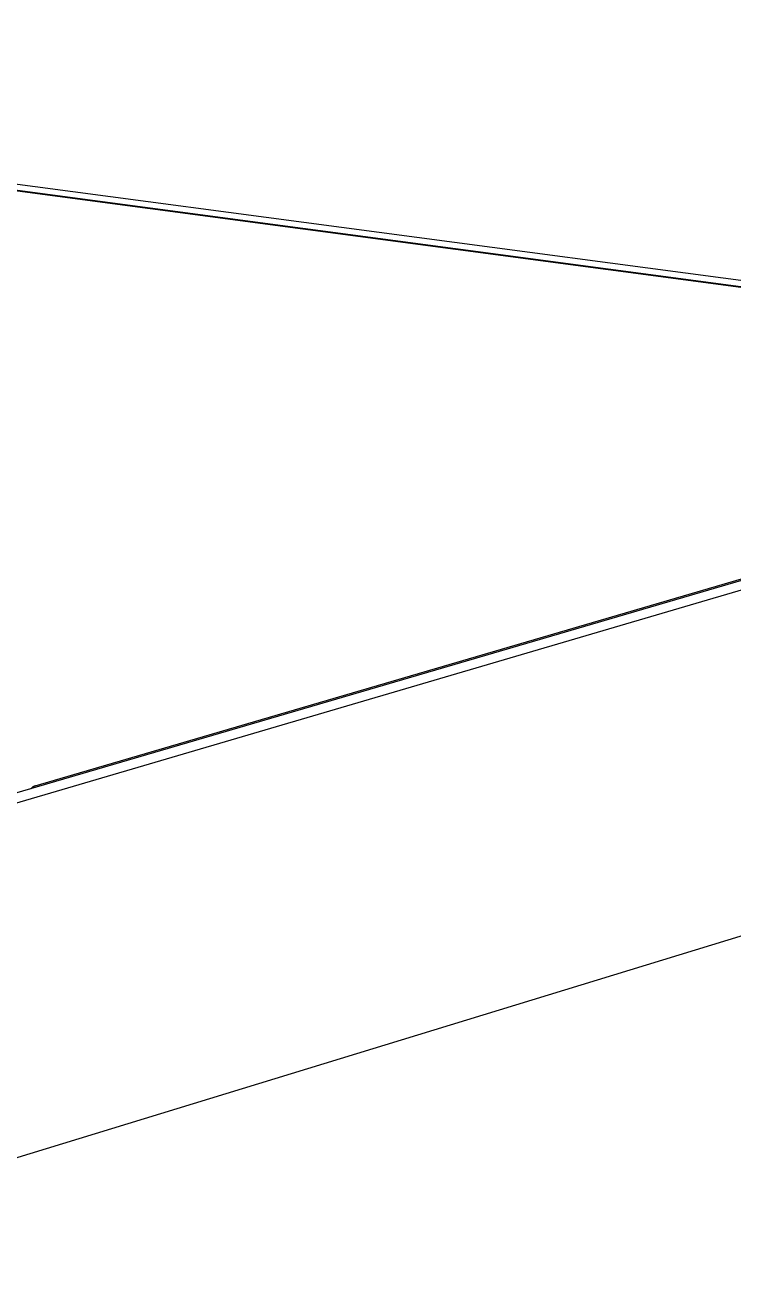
# Model space of a CAD drawing. Header units: millimetres. Extents: x -1283 to 2747, y -259 to 2557.
# Drawn here: x 134 to 205.2, y 831.3 to 956.8 of the extents above; entities that cross this region are included whole.
import ezdxf

# ---------------------------------------------------------------- set-up
doc = ezdxf.new("R2010")
doc.units = ezdxf.units.MM
doc.header["$MEASUREMENT"] = 0
doc.layers.add('Utwórz2D linie widoczne', color=7, linetype='Continuous', true_color=0x000000)

msp = doc.modelspace()

# ---------------------------------------------------------------- linework, layer by layer
at = {"layer": 'Utwórz2D linie widoczne'}
for p, q in [((275.99, 921.83), (12.53, 956.84)), ((13.09, 956.2), (272.44, 921.71)), ((271.85, 921.69), (13.17, 956.1)), ((273.91, 920.9), (94.91, 868.38)), ((95.68, 867.6), (277.48, 921)), ((135.08, 880.33), (272.96, 920.78)), ((95.25, 831.34), (276.63, 886.85)), ((134.67, 880.06), (134.65, 880.04)), ((134.7, 880.09), (134.67, 880.06)), ((134.72, 880.11), (134.7, 880.09)), ((134.74, 880.13), (134.72, 880.11)), ((134.77, 880.16), (134.74, 880.13)), ((134.79, 880.18), (134.77, 880.16)), ((134.82, 880.2), (134.79, 880.18)), ((134.84, 880.22), (134.82, 880.2)), ((134.87, 880.23), (134.84, 880.22)), ((134.9, 880.25), (134.87, 880.23)), ((134.93, 880.27), (134.9, 880.25)), ((134.96, 880.28), (134.93, 880.27)), ((134.99, 880.3), (134.96, 880.28)), ((135.02, 880.31), (134.99, 880.3)), ((135.05, 880.32), (135.02, 880.31)), ((135.08, 880.33), (135.05, 880.32))]:
    msp.add_line(p, q, dxfattribs=at)

doc.saveas('drawing.dxf')
